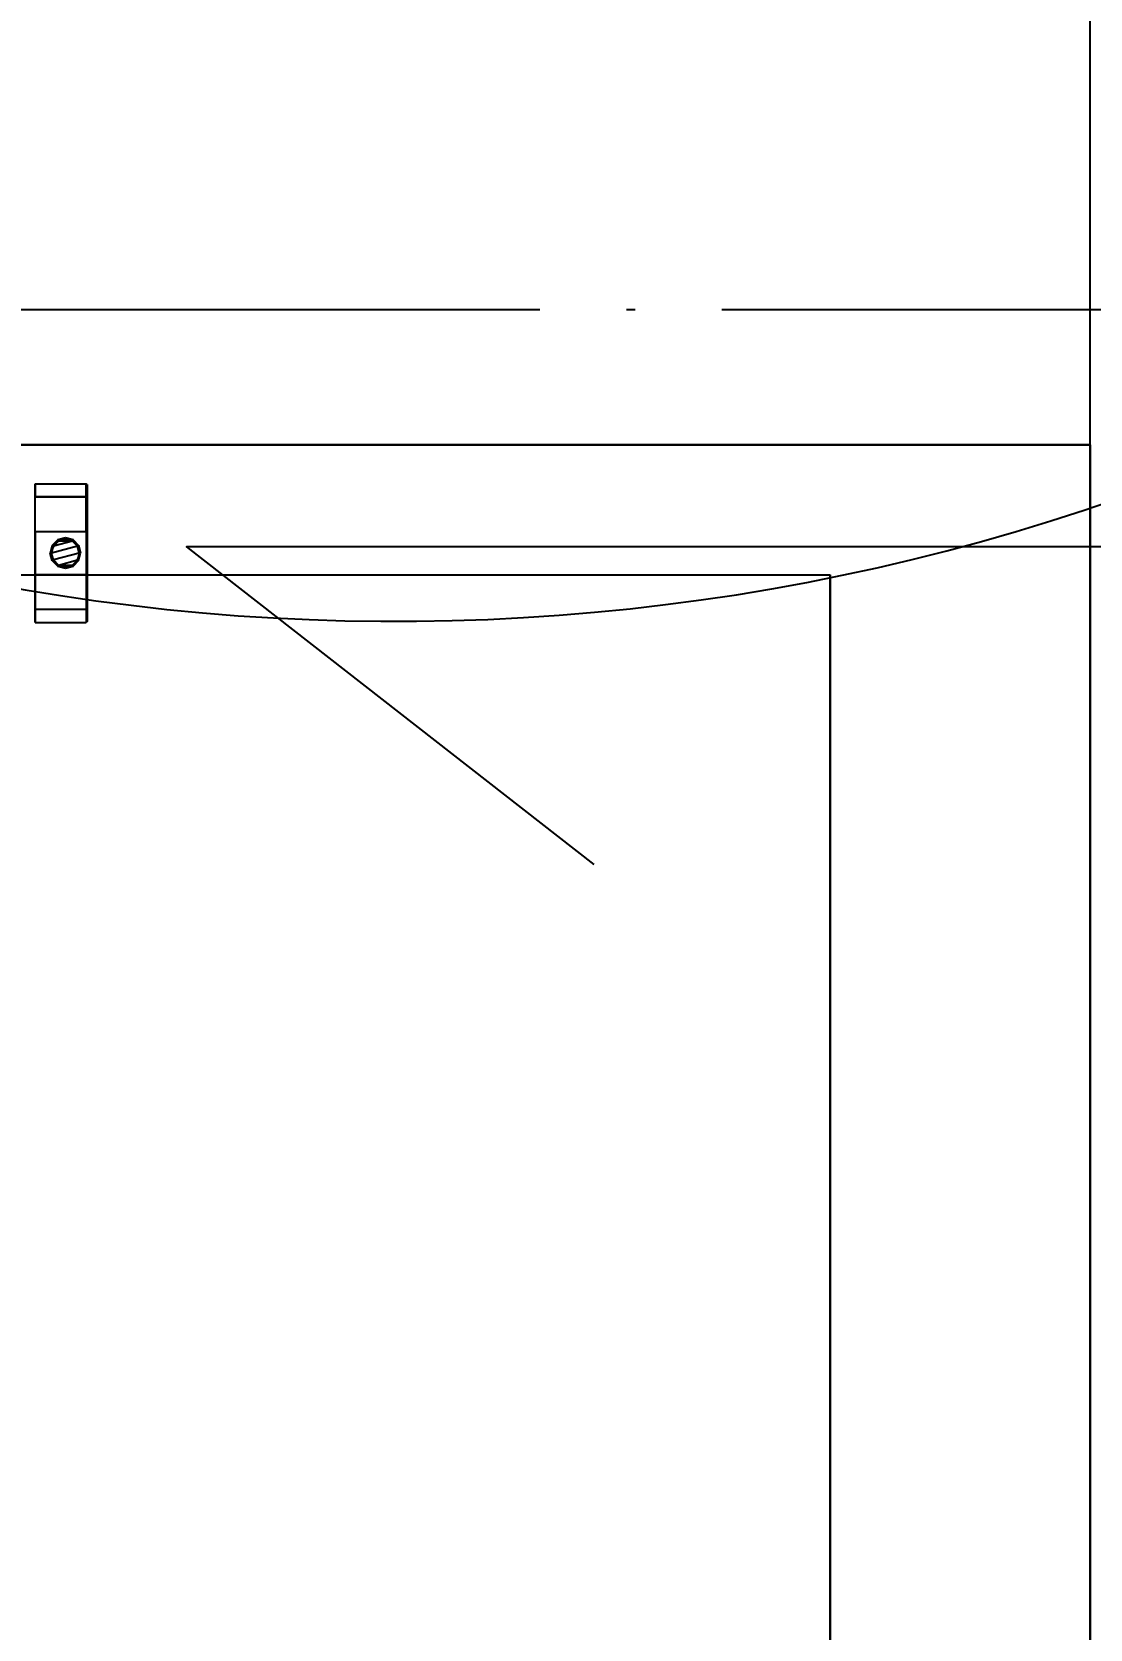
# Model space of a CAD drawing. Extents: x 11992 to 29481, y -6727 to 6811.
# Drawn here: x 19755.3 to 19999.6, y -1748.7 to -1380.1 of the extents above; entities that cross this region are included whole.
import ezdxf

# ---------------------------------------------------------------- set-up
doc = ezdxf.new("R2010")
doc.units = 0
doc.header["$MEASUREMENT"] = 0
doc.linetypes.add('DOTE', pattern=[2.42, 2, -0.2, 0.02, -0.2])
doc.layers.get('0').update_dxf_attribs({"color": 8, "linetype": 'CONTINUOUS'})
doc.layers.add('zoylight 4标注', color=9, linetype='CONTINUOUS')
doc.layers.add('zoylight 5回路', color=4, linetype='CONTINUOUS')

msp = doc.modelspace()

# ---------------------------------------------------------------- linework, layer by layer
for p, q in [((19999.62, -1864.39, -2385.43), (19999.62, -1339.4, -2385.43)), ((19999.62, -1864.39, -2445.43), (19999.62, -1339.4, -2445.43)), ((19399.64, -1475.4, -1557.44), (19999.63, -1475.4, -1557.44)), ((19999.63, -1475.4, -1497.44), (19399.64, -1475.4, -1497.44)), ((19999.63, -1475.4, -1481.44), (19399.64, -1475.4, -1481.44)), ((19399.64, -1475.4, -1757.44), (19999.63, -1475.4, -1757.44)), ((19999.63, -1475.4, -1481.44), (19999.63, -1475.4, -1757.44)), ((19999.63, -1475.4, -1481.44), (19999.63, -1975.39, -1481.44)), ((19999.63, -1975.39, -1757.44), (19999.63, -1475.4, -1757.44)), ((19756.01, -1487.43, -1337.81), (19756.01, -1484.38, -1328.41)), ((19756.01, -1484.38, -1328.41), (19767.81, -1484.38, -1328.41)), ((19756.01, -1484.38, -1328.41), (19756.01, -1487.43, -1319)), ((19767.81, -1484.38, -1328.41), (19767.81, -1487.43, -1337.81)), ((19767.81, -1487.43, -1319), (19767.81, -1484.38, -1328.41)), ((19768.01, -1484.58, -1328.41), (19767.81, -1484.38, -1328.41)), ((19768.01, -1484.58, -1328.41), (19768.01, -1487.59, -1319.12)), ((19768.01, -1487.59, -1337.7), (19768.01, -1484.58, -1328.41)), ((19756.01, -1495.43, -1343.63), (19756.01, -1487.43, -1337.81)), ((19756.01, -1487.43, -1337.81), (19767.81, -1487.43, -1337.81)), ((19756.01, -1495.43, -1313.19), (19756.01, -1487.43, -1319)), ((19767.81, -1487.43, -1319), (19756.01, -1487.43, -1319)), ((19767.81, -1495.43, -1343.63), (19767.81, -1487.43, -1337.81)), ((19767.81, -1487.43, -1319), (19767.81, -1495.43, -1313.19)), ((19767.81, -1487.43, -1319), (19768.01, -1487.59, -1319.12)), ((19768.01, -1487.59, -1337.7), (19767.81, -1487.43, -1337.81)), ((19768.01, -1495.49, -1313.38), (19768.01, -1487.59, -1319.12)), ((19768.01, -1487.59, -1337.7), (19768.01, -1495.49, -1343.44)), ((19756.01, -1505.32, -1343.63), (19756.01, -1495.43, -1343.63)), ((19756.01, -1495.43, -1343.63), (19767.81, -1495.43, -1343.63)), ((19756.01, -1495.43, -1313.19), (19756.01, -1505.32, -1313.19)), ((19756.01, -1495.43, -1313.19), (19767.81, -1495.43, -1313.19)), ((19767.81, -1495.43, -1343.63), (19767.81, -1505.32, -1343.63)), ((19767.81, -1495.43, -1313.19), (19767.81, -1505.32, -1313.19)), ((19767.81, -1495.43, -1313.19), (19768.01, -1495.49, -1313.38)), ((19767.81, -1495.43, -1343.63), (19768.01, -1495.49, -1343.44)), ((19768.01, -1505.26, -1343.44), (19768.01, -1495.49, -1343.44)), ((19768.01, -1495.49, -1313.38), (19768.01, -1505.26, -1313.38)), ((19759.98, -1498.63, -1313.41), (19759.51, -1500.38, -1313.41)), ((19759.98, -1498.63, -1252.71), (19759.51, -1500.38, -1252.71)), ((19759.98, -1502.13, -1252.71), (19759.51, -1500.38, -1252.71)), ((19759.98, -1502.13, -1313.41), (19759.51, -1500.38, -1313.41)), ((19759.51, -1500.38, -1313.41), (19759.51, -1500.38, -1252.71)), ((19759.51, -1500.38, -1252.71), (19759.6, -1500.38, -1252.5)), ((19760.24, -1498.78, -1252.41), (19759.6, -1500.38, -1252.5)), ((19759.98, -1502.13, -1252.71), (19759.6, -1500.38, -1252.5)), ((19759.81, -1500.38, -1252.41), (19759.6, -1500.38, -1252.5)), ((19765.78, -1498.78, -1252.41), (19759.81, -1500.38, -1252.41)), ((19759.81, -1500.38, -1252.41), (19760.24, -1498.78, -1252.41)), ((19760.24, -1501.98, -1252.41), (19759.81, -1500.38, -1252.41)), ((19761.26, -1497.35, -1313.41), (19759.98, -1498.63, -1313.41)), ((19761.26, -1497.35, -1252.71), (19759.98, -1498.63, -1252.71)), ((19759.98, -1498.63, -1313.41), (19759.98, -1498.63, -1252.71)), ((19759.98, -1498.63, -1252.71), (19760.24, -1498.78, -1252.41)), ((19761.41, -1497.61, -1252.41), (19760.24, -1498.78, -1252.41)), ((19764.61, -1497.61, -1252.41), (19760.24, -1498.78, -1252.41)), ((19766.21, -1500.38, -1252.41), (19760.24, -1501.98, -1252.41)), ((19763.01, -1496.88, -1313.41), (19761.26, -1497.35, -1313.41)), ((19761.26, -1497.35, -1252.71), (19763.01, -1496.88, -1252.71)), ((19761.26, -1497.35, -1313.41), (19761.26, -1497.35, -1252.71)), ((19761.26, -1497.35, -1252.71), (19761.41, -1497.61, -1252.41)), ((19763.01, -1497.18, -1252.41), (19761.41, -1497.61, -1252.41)), ((19764.61, -1497.61, -1252.41), (19761.41, -1497.61, -1252.41)), ((19763.01, -1496.88, -1313.41), (19763.01, -1496.88, -1252.71)), ((19764.76, -1497.35, -1252.71), (19763.01, -1496.88, -1252.71)), ((19764.76, -1497.35, -1313.41), (19763.01, -1496.88, -1313.41)), ((19763.01, -1496.88, -1252.71), (19763.01, -1497.18, -1252.41)), ((19764.61, -1497.61, -1252.41), (19763.01, -1497.18, -1252.41)), ((19764.61, -1497.61, -1252.41), (19764.76, -1497.35, -1252.71)), ((19764.61, -1497.61, -1252.41), (19765.78, -1498.78, -1252.41)), ((19764.76, -1497.35, -1313.41), (19766.04, -1498.63, -1313.41)), ((19764.76, -1497.35, -1313.41), (19764.76, -1497.35, -1252.71)), ((19766.04, -1498.63, -1252.71), (19764.76, -1497.35, -1252.71)), ((19765.78, -1498.78, -1252.41), (19766.04, -1498.63, -1252.71)), ((19766.21, -1500.38, -1252.41), (19765.78, -1498.78, -1252.41)), ((19766.21, -1500.38, -1252.41), (19765.78, -1501.98, -1252.41)), ((19765.78, -1501.98, -1252.41), (19766.42, -1500.38, -1252.5)), ((19766.04, -1498.63, -1313.41), (19766.04, -1498.63, -1252.71)), ((19766.51, -1500.38, -1252.71), (19766.04, -1498.63, -1252.71)), ((19766.04, -1498.63, -1313.41), (19766.51, -1500.38, -1313.41)), ((19766.42, -1500.38, -1252.5), (19766.04, -1498.63, -1252.71)), ((19766.04, -1502.13, -1313.41), (19766.51, -1500.38, -1313.41)), ((19766.04, -1502.13, -1252.71), (19766.51, -1500.38, -1252.71)), ((19766.21, -1500.38, -1252.41), (19766.42, -1500.38, -1252.5)), ((19766.51, -1500.38, -1252.71), (19766.42, -1500.38, -1252.5)), ((19766.51, -1500.38, -1313.41), (19766.51, -1500.38, -1252.71)), ((19759.98, -1502.13, -1252.71), (19760.24, -1501.98, -1252.41)), ((19759.98, -1502.13, -1313.41), (19759.98, -1502.13, -1252.71)), ((19761.26, -1503.41, -1252.71), (19759.98, -1502.13, -1252.71)), ((19759.98, -1502.13, -1313.41), (19761.26, -1503.41, -1313.41)), ((19760.24, -1501.98, -1252.41), (19761.41, -1503.15, -1252.41)), ((19761.26, -1503.41, -1252.71), (19761.41, -1503.15, -1252.41)), ((19761.26, -1503.41, -1252.71), (19761.26, -1503.41, -1313.41)), ((19761.26, -1503.41, -1252.71), (19763.01, -1503.88, -1252.71)), ((19763.01, -1503.88, -1313.41), (19761.26, -1503.41, -1313.41)), ((19761.41, -1503.15, -1252.41), (19765.78, -1501.98, -1252.41)), ((19761.41, -1503.15, -1252.41), (19764.61, -1503.15, -1252.41)), ((19763.01, -1503.58, -1252.41), (19761.41, -1503.15, -1252.41)), ((19763.01, -1503.58, -1252.41), (19764.61, -1503.15, -1252.41)), ((19763.01, -1503.88, -1252.71), (19764.76, -1503.41, -1252.71)), ((19763.01, -1503.88, -1313.41), (19764.76, -1503.41, -1313.41)), ((19763.01, -1503.88, -1252.71), (19763.01, -1503.58, -1252.41)), ((19763.01, -1503.88, -1313.41), (19763.01, -1503.88, -1252.71)), ((19765.78, -1501.98, -1252.41), (19764.61, -1503.15, -1252.41)), ((19764.76, -1503.41, -1252.71), (19764.61, -1503.15, -1252.41)), ((19766.04, -1502.13, -1252.71), (19764.76, -1503.41, -1252.71)), ((19764.76, -1503.41, -1313.41), (19766.04, -1502.13, -1313.41)), ((19764.76, -1503.41, -1313.41), (19764.76, -1503.41, -1252.71)), ((19766.04, -1502.13, -1252.71), (19765.78, -1501.98, -1252.41)), ((19766.04, -1502.13, -1313.41), (19766.04, -1502.13, -1252.71)), ((19459.64, -1505.4, -1481.44), (19939.63, -1505.4, -1481.44)), ((19459.64, -1505.4, -1727.44), (19939.63, -1505.4, -1727.44)), ((19756.01, -1505.32, -1343.63), (19767.81, -1505.32, -1343.63)), ((19756.01, -1513.32, -1337.81), (19756.01, -1505.32, -1343.63)), ((19756.01, -1505.32, -1313.19), (19756.01, -1513.32, -1319)), ((19756.01, -1505.32, -1313.19), (19767.81, -1505.32, -1313.19)), ((19767.81, -1505.32, -1313.19), (19768.01, -1505.26, -1313.38)), ((19768.01, -1505.26, -1343.44), (19767.81, -1505.32, -1343.63)), ((19767.81, -1505.32, -1343.63), (19767.81, -1513.32, -1337.81)), ((19767.81, -1505.32, -1313.19), (19767.81, -1513.32, -1319)), ((19768.01, -1513.16, -1319.12), (19768.01, -1505.26, -1313.38)), ((19768.01, -1505.26, -1343.44), (19768.01, -1513.16, -1337.7)), ((19939.63, -1505.4, -1481.44), (19939.63, -1945.39, -1481.44)), ((19939.63, -1505.4, -1481.44), (19939.63, -1505.4, -1727.44)), ((19939.63, -1945.39, -1727.44), (19939.63, -1505.4, -1727.44)), ((19756.01, -1516.38, -1328.41), (19756.01, -1513.32, -1319)), ((19756.01, -1513.32, -1337.81), (19767.81, -1513.32, -1337.81)), ((19756.01, -1513.32, -1337.81), (19756.01, -1516.38, -1328.41)), ((19756.01, -1513.32, -1319), (19767.81, -1513.32, -1319)), ((19768.01, -1513.16, -1319.12), (19767.81, -1513.32, -1319)), ((19768.01, -1513.16, -1337.7), (19767.81, -1513.32, -1337.81)), ((19767.81, -1513.32, -1337.81), (19767.81, -1516.38, -1328.41)), ((19767.81, -1513.32, -1319), (19767.81, -1516.38, -1328.41)), ((19768.01, -1513.16, -1319.12), (19768.01, -1516.18, -1328.41)), ((19768.01, -1513.16, -1337.7), (19768.01, -1516.18, -1328.41)), ((19756.01, -1516.38, -1328.41), (19767.81, -1516.38, -1328.41)), ((19768.01, -1516.18, -1328.41), (19767.81, -1516.38, -1328.41))]:
    msp.add_line(p, q)
at = {"layer": 'zoylight 4标注', "color": 9, "linetype": 'DOTE', "ltscale": 100}
msp.add_line((19188.56, -1444.14, -2437.44), (20830.77, -1444.14, -2437.44), dxfattribs=at)
at = {"layer": 'zoylight 4标注', "linetype": 'Continuous'}
msp.add_lwpolyline([(20089.62, -1498.93), (19790.99, -1498.93), (19885.02, -1572.27)], dxfattribs=at)
at = {"layer": 'zoylight 5回路', "linetype": 'Continuous'}
msp.add_arc((19839.31, -1011.71), 504.44, 240.2485, 300.8287, dxfattribs=at)

doc.saveas('drawing.dxf')
